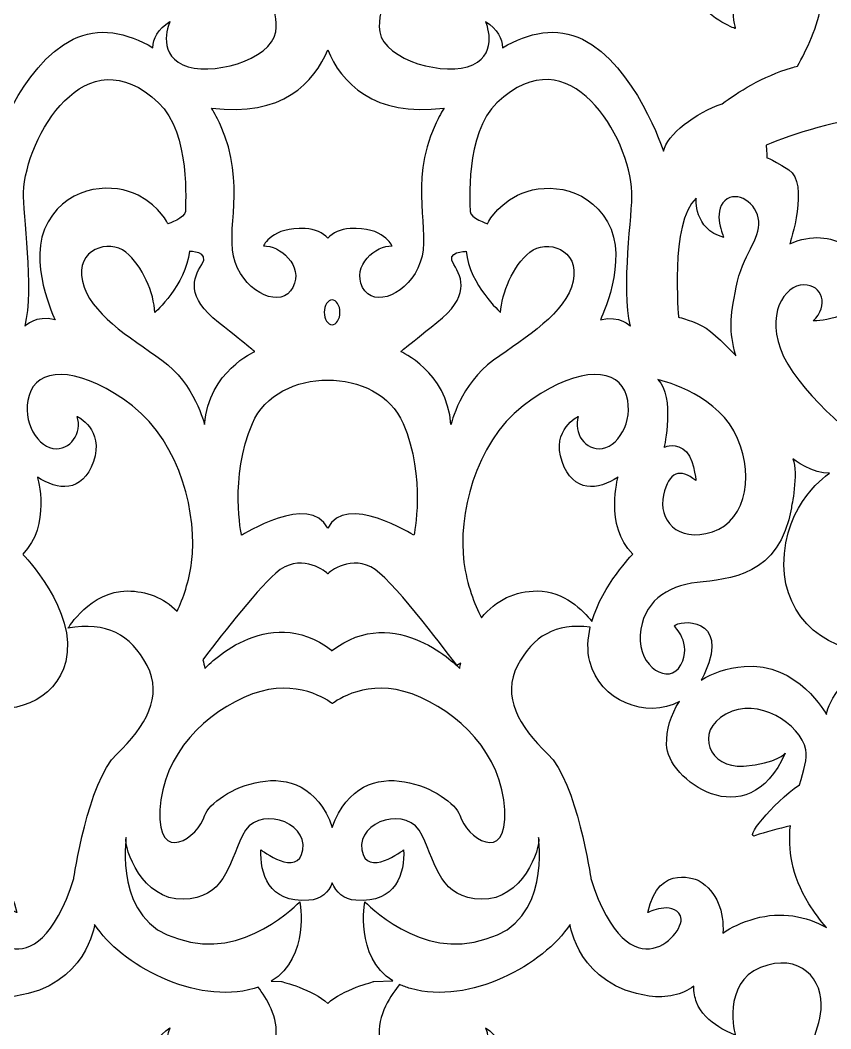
# Model space of a CAD drawing. Header units: centimetres. Extents: x 22.81 to 27, y 0.08 to 9.
# Drawn here: x 24.479 to 25.775, y 6.21 to 7.822 of the extents above; entities that cross this region are included whole.
import ezdxf

# ---------------------------------------------------------------- set-up
doc = ezdxf.new("R2010")
doc.units = ezdxf.units.CM
doc.header["$MEASUREMENT"] = 0
doc.layers.add('layer 1', color=7, linetype='Continuous')

msp = doc.modelspace()

# ---------------------------------------------------------------- linework, layer by layer
at = {"layer": 'layer 1', "color": 250}
for points, knots in [([(26.99976, 0.08294), (26.99976, 0.08294), (22.81369, 0.08294), (22.81369, 0.08294), (22.81369, 0.08294), (22.81369, 0.08294), (22.81369, 9.00077), (22.81369, 9.00077), (22.81369, 9.00077), (22.81369, 9.00077), (26.99976, 9.00077), (26.99976, 9.00077), (26.99976, 9.00077), (26.99976, 9.00077), (26.99976, 0.08294), (26.99976, 0.08294)], [0, 0, 0, 0, 0.2, 0.2, 0.2, 0.2, 0.4, 0.4, 0.4, 0.4, 0.6, 0.6, 0.6, 0.6, 1, 1, 1, 1]), ([(24.85478, 7.89064), (24.866, 7.8773), (24.89324, 7.8405), (24.8873, 7.80369), (24.8873, 7.80369), (24.87986, 7.75759), (24.78136, 7.73124), (24.7386, 7.751), (24.7386, 7.751), (24.69584, 7.77076), (24.71815, 7.82016), (24.71815, 7.82016), (24.71815, 7.82016), (24.69883, 7.80763), (24.69134, 7.79299), (24.69092, 7.7781), (24.69092, 7.7781), (24.64944, 7.80306), (24.60367, 7.81176), (24.56329, 7.79178), (24.56329, 7.79178), (24.47885, 7.75005), (24.4337, 7.61262), (24.4337, 7.61262), (24.4337, 7.61262), (24.42904, 7.63882), (24.38118, 7.67485), (24.34003, 7.68865), (24.34003, 7.68865), (24.31657, 7.7058), (24.27452, 7.73306), (24.22928, 7.74606), (24.22928, 7.74606), (24.226, 7.74699), (24.22272, 7.74789), (24.21937, 7.74874), (24.21937, 7.74874), (24.20602, 7.77365), (24.18547, 7.81292), (24.18188, 7.84936), (24.18188, 7.84936), (24.17711, 7.89749), (24.21587, 7.94171), (24.27853, 7.91669), (24.27853, 7.91669), (24.34119, 7.89169), (24.31912, 7.80886), (24.31912, 7.80886), (24.31912, 7.80886), (24.31912, 7.80886), (24.3685, 7.82644), (24.38096, 7.86144), (24.38096, 7.86144), (24.38535, 7.87374), (24.38716, 7.89049), (24.38342, 7.90823), (24.38342, 7.90823), (24.40372, 7.88599), (24.43367, 7.87242), (24.47151, 7.87791), (24.47151, 7.87791), (24.58489, 7.89438), (24.59773, 7.99246), (24.59773, 7.99246), (24.59773, 7.99246), (24.63947, 7.92846), (24.75824, 7.86308), (24.85292, 7.89008), (24.85292, 7.89008), (24.85355, 7.89026), (24.85416, 7.89045), (24.85478, 7.89064)], [0, 0, 0, 0, 0.0526316, 0.0526316, 0.0526316, 0.0526316, 0.1052632, 0.1052632, 0.1052632, 0.1052632, 0.1578947, 0.1578947, 0.1578947, 0.1578947, 0.2105263, 0.2105263, 0.2105263, 0.2105263, 0.2631579, 0.2631579, 0.2631579, 0.2631579, 0.3157895, 0.3157895, 0.3157895, 0.3157895, 0.3684211, 0.3684211, 0.3684211, 0.3684211, 0.4210526, 0.4210526, 0.4210526, 0.4210526, 0.4736842, 0.4736842, 0.4736842, 0.4736842, 0.5263158, 0.5263158, 0.5263158, 0.5263158, 0.5789474, 0.5789474, 0.5789474, 0.5789474, 0.6315789, 0.6315789, 0.6315789, 0.6315789, 0.6842105, 0.6842105, 0.6842105, 0.6842105, 0.7368421, 0.7368421, 0.7368421, 0.7368421, 0.7894737, 0.7894737, 0.7894737, 0.7894737, 0.8421053, 0.8421053, 0.8421053, 0.8421053, 0.8947368, 0.8947368, 0.8947368, 0.8947368, 1, 1, 1, 1]), ([(25.55553, 7.89367), (25.55491, 7.88148), (25.55674, 7.87031), (25.5599, 7.86144), (25.5599, 7.86144), (25.57237, 7.82644), (25.62174, 7.80886), (25.62174, 7.80886), (25.62174, 7.80886), (25.62174, 7.80886), (25.59968, 7.89169), (25.66234, 7.91669), (25.66234, 7.91669), (25.72498, 7.94171), (25.76375, 7.89749), (25.75898, 7.84936), (25.75898, 7.84936), (25.75538, 7.81292), (25.73486, 7.77365), (25.72149, 7.74874), (25.72149, 7.74874), (25.71815, 7.74789), (25.71485, 7.74699), (25.71159, 7.74606), (25.71159, 7.74606), (25.66633, 7.73306), (25.62431, 7.7058), (25.60084, 7.68865), (25.60084, 7.68865), (25.55968, 7.67485), (25.51184, 7.63882), (25.50717, 7.61262), (25.50717, 7.61262), (25.50717, 7.61262), (25.46201, 7.75005), (25.37757, 7.79178), (25.37757, 7.79178), (25.33719, 7.81176), (25.29143, 7.80306), (25.24993, 7.7781), (25.24993, 7.7781), (25.24951, 7.79299), (25.24203, 7.80763), (25.22271, 7.82016), (25.22271, 7.82016), (25.22271, 7.82016), (25.24502, 7.77076), (25.20227, 7.751), (25.20227, 7.751), (25.15952, 7.73124), (25.06098, 7.75759), (25.05355, 7.80369), (25.05355, 7.80369), (25.04685, 7.84529), (25.08251, 7.88687), (25.08954, 7.89461), (25.08954, 7.89461), (25.09362, 7.89291), (25.09796, 7.8914), (25.10257, 7.89008), (25.10257, 7.89008), (25.19726, 7.86308), (25.31602, 7.92846), (25.35775, 7.99246), (25.35775, 7.99246), (25.35775, 7.99246), (25.3706, 7.89438), (25.48398, 7.87791), (25.48398, 7.87791), (25.51259, 7.87376), (25.53669, 7.88051), (25.55553, 7.89367)], [0, 0, 0, 0, 0.0526316, 0.0526316, 0.0526316, 0.0526316, 0.1052632, 0.1052632, 0.1052632, 0.1052632, 0.1578947, 0.1578947, 0.1578947, 0.1578947, 0.2105263, 0.2105263, 0.2105263, 0.2105263, 0.2631579, 0.2631579, 0.2631579, 0.2631579, 0.3157895, 0.3157895, 0.3157895, 0.3157895, 0.3684211, 0.3684211, 0.3684211, 0.3684211, 0.4210526, 0.4210526, 0.4210526, 0.4210526, 0.4736842, 0.4736842, 0.4736842, 0.4736842, 0.5263158, 0.5263158, 0.5263158, 0.5263158, 0.5789474, 0.5789474, 0.5789474, 0.5789474, 0.6315789, 0.6315789, 0.6315789, 0.6315789, 0.6842105, 0.6842105, 0.6842105, 0.6842105, 0.7368421, 0.7368421, 0.7368421, 0.7368421, 0.7894737, 0.7894737, 0.7894737, 0.7894737, 0.8421053, 0.8421053, 0.8421053, 0.8421053, 0.8947368, 0.8947368, 0.8947368, 0.8947368, 1, 1, 1, 1]), ([(24.74281, 7.51651), (24.74282, 7.52673), (24.75155, 7.64091), (24.69994, 7.69027), (24.69994, 7.69027), (24.58393, 7.80118), (24.4877, 7.63546), (24.48413, 7.54685), (24.48413, 7.54685), (24.48287, 7.51555), (24.50179, 7.39259), (24.48665, 7.33334), (24.48665, 7.33334), (24.48665, 7.33334), (24.50305, 7.35123), (24.53461, 7.3434), (24.53461, 7.3434), (24.53461, 7.3434), (24.48792, 7.43841), (24.52326, 7.4999), (24.52326, 7.4999), (24.55858, 7.56138), (24.63051, 7.56138), (24.66711, 7.54238), (24.66711, 7.54238), (24.70371, 7.52338), (24.71507, 7.49655), (24.71507, 7.49655), (24.71507, 7.49655), (24.71507, 7.49655), (24.74278, 7.50627), (24.74281, 7.51651)], [0, 0, 0, 0, 0.1111111, 0.1111111, 0.1111111, 0.1111111, 0.2222222, 0.2222222, 0.2222222, 0.2222222, 0.3333333, 0.3333333, 0.3333333, 0.3333333, 0.4444444, 0.4444444, 0.4444444, 0.4444444, 0.5555556, 0.5555556, 0.5555556, 0.5555556, 0.6666667, 0.6666667, 0.6666667, 0.6666667, 0.7777778, 0.7777778, 0.7777778, 0.7777778, 1, 1, 1, 1]), ([(25.19806, 7.51651), (25.19804, 7.52673), (25.18931, 7.64091), (25.24093, 7.69027), (25.24093, 7.69027), (25.35693, 7.80118), (25.45316, 7.63546), (25.45674, 7.54685), (25.45674, 7.54685), (25.45797, 7.51555), (25.43906, 7.39259), (25.4542, 7.33334), (25.4542, 7.33334), (25.4542, 7.33334), (25.4378, 7.35123), (25.40624, 7.3434), (25.40624, 7.3434), (25.40624, 7.3434), (25.45295, 7.43841), (25.41761, 7.4999), (25.41761, 7.4999), (25.38227, 7.56138), (25.31035, 7.56138), (25.27376, 7.54238), (25.27376, 7.54238), (25.23714, 7.52338), (25.2258, 7.49655), (25.2258, 7.49655), (25.2258, 7.49655), (25.2258, 7.49655), (25.19808, 7.50627), (25.19806, 7.51651)], [0, 0, 0, 0, 0.1111111, 0.1111111, 0.1111111, 0.1111111, 0.2222222, 0.2222222, 0.2222222, 0.2222222, 0.3333333, 0.3333333, 0.3333333, 0.3333333, 0.4444444, 0.4444444, 0.4444444, 0.4444444, 0.5555556, 0.5555556, 0.5555556, 0.5555556, 0.6666667, 0.6666667, 0.6666667, 0.6666667, 0.7777778, 0.7777778, 0.7777778, 0.7777778, 1, 1, 1, 1]), ([(24.97043, 7.77478), (24.94949, 7.7232), (24.89694, 7.66645), (24.78459, 7.68179), (24.78459, 7.68179), (24.78991, 7.67283), (24.79471, 7.66367), (24.7989, 7.65437), (24.7989, 7.65437), (24.84211, 7.55871), (24.8048, 7.48565), (24.82247, 7.43521), (24.82247, 7.43521), (24.84016, 7.38477), (24.8971, 7.36042), (24.91475, 7.3952), (24.91475, 7.3952), (24.93243, 7.43), (24.89317, 7.46304), (24.86764, 7.4613), (24.86764, 7.4613), (24.86764, 7.4613), (24.88138, 7.49262), (24.93439, 7.48913), (24.93439, 7.48913), (24.9505, 7.48807), (24.96224, 7.48236), (24.97044, 7.47385), (24.97044, 7.47385), (24.97861, 7.48236), (24.99037, 7.48807), (25.00646, 7.48913), (25.00646, 7.48913), (25.05948, 7.49262), (25.07322, 7.4613), (25.07322, 7.4613), (25.07322, 7.4613), (25.04769, 7.46304), (25.00843, 7.43), (25.0261, 7.3952), (25.0261, 7.3952), (25.04376, 7.36042), (25.10073, 7.38477), (25.11838, 7.43521), (25.11838, 7.43521), (25.13607, 7.48565), (25.09874, 7.55871), (25.14194, 7.65437), (25.14194, 7.65437), (25.14614, 7.66367), (25.15095, 7.67283), (25.15628, 7.68179), (25.15628, 7.68179), (25.04392, 7.66645), (24.99136, 7.7232), (24.97043, 7.77478)], [0, 0, 0, 0, 0.0666667, 0.0666667, 0.0666667, 0.0666667, 0.1333333, 0.1333333, 0.1333333, 0.1333333, 0.2, 0.2, 0.2, 0.2, 0.2666667, 0.2666667, 0.2666667, 0.2666667, 0.3333333, 0.3333333, 0.3333333, 0.3333333, 0.4, 0.4, 0.4, 0.4, 0.4666667, 0.4666667, 0.4666667, 0.4666667, 0.5333333, 0.5333333, 0.5333333, 0.5333333, 0.6, 0.6, 0.6, 0.6, 0.6666667, 0.6666667, 0.6666667, 0.6666667, 0.7333333, 0.7333333, 0.7333333, 0.7333333, 0.8, 0.8, 0.8, 0.8, 0.8666667, 0.8666667, 0.8666667, 0.8666667, 1, 1, 1, 1]), ([(25.79653, 7.46207), (25.77496, 7.476), (25.74453, 7.48028), (25.70909, 7.46495), (25.70909, 7.46495), (25.70909, 7.46495), (25.74083, 7.5622), (25.70744, 7.58306), (25.70744, 7.58306), (25.67407, 7.60392), (25.6721, 7.6022), (25.6721, 7.6022), (25.6721, 7.6022), (25.6721, 7.6022), (25.67227, 7.61073), (25.67131, 7.62262), (25.67131, 7.62262), (25.71167, 7.6388), (25.78856, 7.66577), (25.85747, 7.66795), (25.85747, 7.66795), (25.95644, 7.67107), (26.09545, 7.62202), (26.06718, 7.51975), (26.06718, 7.51975), (26.03891, 7.41746), (25.90695, 7.42061), (25.87751, 7.44774), (25.87751, 7.44774), (25.84806, 7.47487), (25.86799, 7.53904), (25.86799, 7.53904), (25.86799, 7.53904), (25.86799, 7.53904), (25.80461, 7.51883), (25.79653, 7.46207)], [0, 0, 0, 0, 0.1, 0.1, 0.1, 0.1, 0.2, 0.2, 0.2, 0.2, 0.3, 0.3, 0.3, 0.3, 0.4, 0.4, 0.4, 0.4, 0.5, 0.5, 0.5, 0.5, 0.6, 0.6, 0.6, 0.6, 0.7, 0.7, 0.7, 0.7, 0.8, 0.8, 0.8, 0.8, 1, 1, 1, 1]), ([(25.53137, 7.34744), (25.53137, 7.34744), (25.51667, 7.49863), (25.55934, 7.53774), (25.55934, 7.53774), (25.55934, 7.53774), (25.55534, 7.48796), (25.60334, 7.4751), (25.60334, 7.4751), (25.60334, 7.4751), (25.58522, 7.51604), (25.60515, 7.5337), (25.60515, 7.5337), (25.62507, 7.55134), (25.65678, 7.52969), (25.6595, 7.5008), (25.6595, 7.5008), (25.66223, 7.47192), (25.63324, 7.44703), (25.62328, 7.39567), (25.62328, 7.39567), (25.61329, 7.34431), (25.61177, 7.32775), (25.62278, 7.28576), (25.62278, 7.28576), (25.62278, 7.28576), (25.59303, 7.31798), (25.57539, 7.3297), (25.57539, 7.3297), (25.55776, 7.34142), (25.53137, 7.34744), (25.53137, 7.34744)], [0, 0, 0, 0, 0.1111111, 0.1111111, 0.1111111, 0.1111111, 0.2222222, 0.2222222, 0.2222222, 0.2222222, 0.3333333, 0.3333333, 0.3333333, 0.3333333, 0.4444444, 0.4444444, 0.4444444, 0.4444444, 0.5555556, 0.5555556, 0.5555556, 0.5555556, 0.6666667, 0.6666667, 0.6666667, 0.6666667, 0.7777778, 0.7777778, 0.7777778, 0.7777778, 1, 1, 1, 1]), ([(24.85382, 7.29252), (24.85382, 7.29252), (24.77999, 7.26125), (24.77358, 7.17595), (24.77358, 7.17595), (24.77358, 7.17595), (24.75774, 7.24109), (24.70544, 7.27867), (24.70544, 7.27867), (24.65313, 7.31624), (24.5895, 7.35381), (24.5782, 7.40515), (24.5782, 7.40515), (24.56689, 7.4565), (24.62062, 7.47279), (24.64748, 7.45148), (24.64748, 7.45148), (24.67434, 7.43021), (24.69272, 7.38512), (24.69414, 7.35507), (24.69414, 7.35507), (24.69414, 7.35507), (24.74362, 7.39889), (24.74928, 7.45275), (24.74928, 7.45275), (24.74928, 7.45275), (24.78321, 7.45275), (24.76906, 7.43146), (24.76906, 7.43146), (24.75493, 7.41016), (24.74362, 7.38011), (24.79592, 7.33878), (24.79592, 7.33878), (24.84823, 7.29745), (24.85382, 7.29252), (24.85382, 7.29252)], [0, 0, 0, 0, 0.1, 0.1, 0.1, 0.1, 0.2, 0.2, 0.2, 0.2, 0.3, 0.3, 0.3, 0.3, 0.4, 0.4, 0.4, 0.4, 0.5, 0.5, 0.5, 0.5, 0.6, 0.6, 0.6, 0.6, 0.7, 0.7, 0.7, 0.7, 0.8, 0.8, 0.8, 0.8, 1, 1, 1, 1]), ([(25.08704, 7.29252), (25.08704, 7.29252), (25.16086, 7.26125), (25.16728, 7.17595), (25.16728, 7.17595), (25.16728, 7.17595), (25.1831, 7.24109), (25.23541, 7.27867), (25.23541, 7.27867), (25.28773, 7.31624), (25.35134, 7.35381), (25.36265, 7.40515), (25.36265, 7.40515), (25.37396, 7.4565), (25.32024, 7.47279), (25.29339, 7.45148), (25.29339, 7.45148), (25.26652, 7.43021), (25.24815, 7.38512), (25.24673, 7.35507), (25.24673, 7.35507), (25.24673, 7.35507), (25.19724, 7.39889), (25.19158, 7.45275), (25.19158, 7.45275), (25.19158, 7.45275), (25.15765, 7.45275), (25.1718, 7.43146), (25.1718, 7.43146), (25.18593, 7.41016), (25.19724, 7.38011), (25.14492, 7.33878), (25.14492, 7.33878), (25.09263, 7.29745), (25.08704, 7.29252), (25.08704, 7.29252)], [0, 0, 0, 0, 0.1, 0.1, 0.1, 0.1, 0.2, 0.2, 0.2, 0.2, 0.3, 0.3, 0.3, 0.3, 0.4, 0.4, 0.4, 0.4, 0.5, 0.5, 0.5, 0.5, 0.6, 0.6, 0.6, 0.6, 0.7, 0.7, 0.7, 0.7, 0.8, 0.8, 0.8, 0.8, 1, 1, 1, 1]), ([(26.16745, 7.29511), (26.15479, 7.2933), (26.14118, 7.29031), (26.12659, 7.28599), (26.12659, 7.28599), (26.01103, 7.25188), (26.00985, 7.17025), (26.00985, 7.11055), (26.00985, 7.11055), (26.00985, 7.11055), (25.93603, 7.18306), (25.83491, 7.13899), (25.83491, 7.13899), (25.83491, 7.13899), (25.73022, 7.21856), (25.69913, 7.28494), (25.69913, 7.28494), (25.66802, 7.3513), (25.70115, 7.3993), (25.73116, 7.3993), (25.73116, 7.3993), (25.76115, 7.3993), (25.77262, 7.36568), (25.74616, 7.34148), (25.74616, 7.34148), (25.74616, 7.34148), (25.81342, 7.34216), (25.8279, 7.38336), (25.8279, 7.38336), (25.86734, 7.34575), (25.93438, 7.32439), (25.97846, 7.33926), (25.97846, 7.33926), (26.04289, 7.36102), (26.08891, 7.45206), (26.08891, 7.45206), (26.08891, 7.45206), (26.07946, 7.3735), (26.1192, 7.31352), (26.16745, 7.29511)], [0, 0, 0, 0, 0.0909091, 0.0909091, 0.0909091, 0.0909091, 0.1818182, 0.1818182, 0.1818182, 0.1818182, 0.2727273, 0.2727273, 0.2727273, 0.2727273, 0.3636364, 0.3636364, 0.3636364, 0.3636364, 0.4545455, 0.4545455, 0.4545455, 0.4545455, 0.5454545, 0.5454545, 0.5454545, 0.5454545, 0.6363636, 0.6363636, 0.6363636, 0.6363636, 0.7272727, 0.7272727, 0.7272727, 0.7272727, 0.8181818, 0.8181818, 0.8181818, 0.8181818, 1, 1, 1, 1]), ([(24.97734, 7.33554), (24.97039, 7.33554), (24.96472, 7.3444), (24.96472, 7.35527), (24.96472, 7.35527), (24.96472, 7.36613), (24.97039, 7.37498), (24.97734, 7.37498), (24.97734, 7.37498), (24.98429, 7.37498), (24.98995, 7.36613), (24.98995, 7.35527), (24.98995, 7.35527), (24.98995, 7.3444), (24.98429, 7.33554), (24.97734, 7.33554)], [0, 0, 0, 0, 0.2, 0.2, 0.2, 0.2, 0.4, 0.4, 0.4, 0.4, 0.6, 0.6, 0.6, 0.6, 1, 1, 1, 1]), ([(24.84996, 7.17778), (24.81266, 7.0908), (24.83269, 6.99897), (24.83269, 6.99897), (24.83269, 6.99897), (24.83269, 6.99897), (24.94228, 7.06773), (24.97044, 7.01014), (24.97044, 7.01014), (24.99859, 7.06773), (25.10818, 6.99897), (25.10818, 6.99897), (25.10818, 6.99897), (25.10818, 6.99897), (25.1282, 7.0908), (25.0909, 7.17778), (25.0909, 7.17778), (25.05118, 7.27039), (24.88953, 7.27002), (24.84996, 7.17778)], [0, 0, 0, 0, 0.1666667, 0.1666667, 0.1666667, 0.1666667, 0.3333333, 0.3333333, 0.3333333, 0.3333333, 0.5, 0.5, 0.5, 0.5, 0.6666667, 0.6666667, 0.6666667, 0.6666667, 1, 1, 1, 1]), ([(24.35535, 6.34982), (24.34017, 6.36466), (24.31824, 6.37768), (24.28742, 6.38639), (24.28742, 6.38639), (24.24556, 6.39822), (24.20563, 6.39043), (24.17323, 6.37218), (24.17323, 6.37218), (24.18309, 6.38342), (24.19249, 6.39605), (24.20129, 6.41016), (24.20129, 6.41016), (24.22976, 6.45581), (24.23466, 6.49779), (24.23095, 6.53438), (24.23095, 6.53438), (24.24817, 6.53045), (24.27308, 6.52435), (24.28651, 6.51907), (24.28651, 6.51907), (24.30668, 6.51111), (24.26077, 6.56995), (24.21631, 6.60035), (24.21631, 6.60035), (24.20938, 6.62345), (24.20337, 6.64232), (24.20614, 6.65603), (24.20614, 6.65603), (24.21468, 6.69809), (24.28285, 6.74122), (24.33399, 6.71318), (24.33399, 6.71318), (24.38511, 6.68514), (24.36077, 6.62583), (24.30598, 6.63015), (24.30598, 6.63015), (24.2512, 6.63447), (24.23904, 6.65064), (24.23904, 6.65064), (24.23904, 6.65064), (24.29989, 6.51368), (24.42894, 6.60965), (24.42894, 6.66466), (24.42894, 6.66466), (24.42894, 6.68774), (24.42236, 6.71218), (24.40831, 6.73323), (24.40831, 6.73323), (24.46114, 6.70453), (24.53639, 6.73509), (24.55155, 6.797), (24.55155, 6.797), (24.57149, 6.87854), (24.48278, 6.9687), (24.48278, 6.9687), (24.48278, 6.9687), (24.52873, 7.01463), (24.50634, 7.09187), (24.50634, 7.09187), (24.50634, 7.09187), (24.53815, 7.07099), (24.5782, 7.06577), (24.59587, 7.1169), (24.59587, 7.1169), (24.61355, 7.16805), (24.56996, 7.18892), (24.56996, 7.18892), (24.56996, 7.18892), (24.5782, 7.16282), (24.55936, 7.1336), (24.53109, 7.13777), (24.53109, 7.13777), (24.5028, 7.14194), (24.47807, 7.18996), (24.49574, 7.22963), (24.49574, 7.22963), (24.51341, 7.26926), (24.58057, 7.26614), (24.65833, 7.20562), (24.65833, 7.20562), (24.73608, 7.14509), (24.76234, 7.02951), (24.75271, 6.9556), (24.75271, 6.9556), (24.74877, 6.92525), (24.73942, 6.89851), (24.72975, 6.87751), (24.72975, 6.87751), (24.7079, 6.89937), (24.68044, 6.90993), (24.64998, 6.90993), (24.64998, 6.90993), (24.59108, 6.90993), (24.55515, 6.85028), (24.55515, 6.85028), (24.55515, 6.85028), (24.61649, 6.86182), (24.65552, 6.84039), (24.68155, 6.79101), (24.68155, 6.79101), (24.70757, 6.74162), (24.67969, 6.69385), (24.63322, 6.64939), (24.63322, 6.64939), (24.58675, 6.60493), (24.56445, 6.45016), (24.56445, 6.45016), (24.56445, 6.45016), (24.50311, 6.2575), (24.40831, 6.36619), (24.42132, 6.39088), (24.42132, 6.39088), (24.43434, 6.41557), (24.47335, 6.39582), (24.47335, 6.39582), (24.47335, 6.39582), (24.45664, 6.47814), (24.39157, 6.44687), (24.39157, 6.44687), (24.39157, 6.44687), (24.35894, 6.42712), (24.34815, 6.38744), (24.35535, 6.34982)], [0, 0, 0, 0, 0.03125, 0.03125, 0.03125, 0.03125, 0.0625, 0.0625, 0.0625, 0.0625, 0.09375, 0.09375, 0.09375, 0.09375, 0.125, 0.125, 0.125, 0.125, 0.15625, 0.15625, 0.15625, 0.15625, 0.1875, 0.1875, 0.1875, 0.1875, 0.21875, 0.21875, 0.21875, 0.21875, 0.25, 0.25, 0.25, 0.25, 0.28125, 0.28125, 0.28125, 0.28125, 0.3125, 0.3125, 0.3125, 0.3125, 0.34375, 0.34375, 0.34375, 0.34375, 0.375, 0.375, 0.375, 0.375, 0.40625, 0.40625, 0.40625, 0.40625, 0.4375, 0.4375, 0.4375, 0.4375, 0.46875, 0.46875, 0.46875, 0.46875, 0.5, 0.5, 0.5, 0.5, 0.53125, 0.53125, 0.53125, 0.53125, 0.5625, 0.5625, 0.5625, 0.5625, 0.59375, 0.59375, 0.59375, 0.59375, 0.625, 0.625, 0.625, 0.625, 0.65625, 0.65625, 0.65625, 0.65625, 0.6875, 0.6875, 0.6875, 0.6875, 0.71875, 0.71875, 0.71875, 0.71875, 0.75, 0.75, 0.75, 0.75, 0.78125, 0.78125, 0.78125, 0.78125, 0.8125, 0.8125, 0.8125, 0.8125, 0.84375, 0.84375, 0.84375, 0.84375, 0.875, 0.875, 0.875, 0.875, 0.90625, 0.90625, 0.90625, 0.90625, 0.9375, 0.9375, 0.9375, 0.9375, 1, 1, 1, 1]), ([(25.39252, 6.86125), (25.37894, 6.87846), (25.3483, 6.90993), (25.30552, 6.90993), (25.30552, 6.90993), (25.27045, 6.90993), (25.23939, 6.89593), (25.21628, 6.86686), (25.21628, 6.86686), (25.20495, 6.8891), (25.1928, 6.91986), (25.18815, 6.9556), (25.18815, 6.9556), (25.17851, 7.02951), (25.20478, 7.14509), (25.28255, 7.20562), (25.28255, 7.20562), (25.3603, 7.26614), (25.42746, 7.26926), (25.44514, 7.22963), (25.44514, 7.22963), (25.4628, 7.18996), (25.43806, 7.14194), (25.40978, 7.13777), (25.40978, 7.13777), (25.3815, 7.1336), (25.36265, 7.16282), (25.3709, 7.18892), (25.3709, 7.18892), (25.3709, 7.18892), (25.32731, 7.16805), (25.345, 7.1169), (25.345, 7.1169), (25.36265, 7.06577), (25.40271, 7.07099), (25.43451, 7.09187), (25.43451, 7.09187), (25.43451, 7.09187), (25.41214, 7.01463), (25.45809, 6.9687), (25.45809, 6.9687), (25.45809, 6.9687), (25.40985, 6.91967), (25.39252, 6.86125)], [0, 0, 0, 0, 0.0833333, 0.0833333, 0.0833333, 0.0833333, 0.1666667, 0.1666667, 0.1666667, 0.1666667, 0.25, 0.25, 0.25, 0.25, 0.3333333, 0.3333333, 0.3333333, 0.3333333, 0.4166667, 0.4166667, 0.4166667, 0.4166667, 0.5, 0.5, 0.5, 0.5, 0.5833333, 0.5833333, 0.5833333, 0.5833333, 0.6666667, 0.6666667, 0.6666667, 0.6666667, 0.75, 0.75, 0.75, 0.75, 0.8333333, 0.8333333, 0.8333333, 0.8333333, 1, 1, 1, 1]), ([(25.50816, 7.13931), (25.50816, 7.13931), (25.52579, 7.22036), (25.49823, 7.2477), (25.49823, 7.2477), (25.49823, 7.2477), (25.58531, 7.22816), (25.61948, 7.16567), (25.61948, 7.16567), (25.65367, 7.10318), (25.64263, 7.02312), (25.58531, 7.00455), (25.58531, 7.00455), (25.528, 6.98602), (25.49823, 7.02507), (25.50705, 7.06315), (25.50705, 7.06315), (25.51588, 7.10124), (25.53352, 7.1061), (25.55888, 7.08658), (25.55888, 7.08658), (25.55888, 7.08658), (25.55555, 7.12758), (25.53793, 7.13736), (25.53793, 7.13736), (25.52029, 7.14711), (25.50816, 7.13931), (25.50816, 7.13931)], [0, 0, 0, 0, 0.125, 0.125, 0.125, 0.125, 0.25, 0.25, 0.25, 0.25, 0.375, 0.375, 0.375, 0.375, 0.5, 0.5, 0.5, 0.5, 0.625, 0.625, 0.625, 0.625, 0.75, 0.75, 0.75, 0.75, 1, 1, 1, 1]), ([(25.56729, 6.76735), (25.56952, 6.7711), (25.57157, 6.7751), (25.57341, 6.77934), (25.57341, 6.77934), (25.61331, 6.87039), (25.532, 6.86359), (25.52433, 6.85409), (25.52433, 6.85409), (25.52433, 6.85409), (25.55358, 6.82558), (25.535, 6.79184), (25.535, 6.79184), (25.51641, 6.75808), (25.46622, 6.78772), (25.46994, 6.83958), (25.46994, 6.83958), (25.47365, 6.89145), (25.51084, 6.9178), (25.56102, 6.92356), (25.56102, 6.92356), (25.61121, 6.92932), (25.69309, 6.93291), (25.71149, 7.04299), (25.71149, 7.04299), (25.71149, 7.04299), (25.72316, 7.09707), (25.71375, 7.12107), (25.71375, 7.12107), (25.71375, 7.12107), (25.74672, 7.09603), (25.77265, 7.09812), (25.77265, 7.09812), (25.77265, 7.09812), (25.69959, 7.05255), (25.69959, 6.95165), (25.69959, 6.95165), (25.69959, 6.86901), (25.76997, 6.80192), (25.86441, 6.81564), (25.86441, 6.81564), (25.77487, 6.76729), (25.76751, 6.71249), (25.76751, 6.71249), (25.76751, 6.71249), (25.76751, 6.71249), (25.72257, 6.79636), (25.63592, 6.78924), (25.63592, 6.78924), (25.60809, 6.78698), (25.58535, 6.77898), (25.56729, 6.76735)], [0, 0, 0, 0, 0.0714286, 0.0714286, 0.0714286, 0.0714286, 0.1428571, 0.1428571, 0.1428571, 0.1428571, 0.2142857, 0.2142857, 0.2142857, 0.2142857, 0.2857143, 0.2857143, 0.2857143, 0.2857143, 0.3571429, 0.3571429, 0.3571429, 0.3571429, 0.4285714, 0.4285714, 0.4285714, 0.4285714, 0.5, 0.5, 0.5, 0.5, 0.5714286, 0.5714286, 0.5714286, 0.5714286, 0.6428571, 0.6428571, 0.6428571, 0.6428571, 0.7142857, 0.7142857, 0.7142857, 0.7142857, 0.7857143, 0.7857143, 0.7857143, 0.7857143, 0.8571429, 0.8571429, 0.8571429, 0.8571429, 1, 1, 1, 1]), ([(25.18321, 6.79452), (25.18253, 6.7918), (25.18192, 6.78904), (25.18134, 6.78622), (25.18134, 6.78622), (25.18134, 6.78622), (25.07979, 6.89347), (24.97663, 6.81449), (24.97663, 6.81449), (24.97663, 6.81449), (24.97662, 6.81511), (24.97662, 6.81511), (24.97662, 6.81511), (24.87335, 6.89454), (24.77416, 6.78622), (24.77416, 6.78622), (24.77416, 6.78622), (24.77317, 6.79096), (24.77209, 6.79553), (24.77091, 6.79998), (24.77091, 6.79998), (24.79153, 6.82744), (24.85313, 6.90806), (24.88752, 6.93853), (24.88752, 6.93853), (24.92525, 6.97195), (24.96299, 6.94377), (24.96986, 6.93807), (24.96986, 6.93807), (24.96986, 6.93807), (24.96989, 6.93711), (24.96989, 6.93711), (24.96989, 6.93711), (24.96989, 6.93711), (24.97008, 6.93729), (24.97044, 6.93759), (24.97044, 6.93759), (24.97079, 6.93729), (24.97098, 6.93711), (24.97098, 6.93711), (24.97098, 6.93711), (24.97098, 6.93711), (24.97099, 6.93807), (24.97099, 6.93807), (24.97099, 6.93807), (24.97787, 6.94377), (25.0156, 6.97196), (25.05335, 6.93853), (25.05335, 6.93853), (25.09506, 6.90156), (25.17691, 6.79068), (25.17691, 6.79068), (25.17691, 6.79068), (25.17691, 6.79068), (25.18321, 6.79452), (25.18321, 6.79452)], [0, 0, 0, 0, 0.0666667, 0.0666667, 0.0666667, 0.0666667, 0.1333333, 0.1333333, 0.1333333, 0.1333333, 0.2, 0.2, 0.2, 0.2, 0.2666667, 0.2666667, 0.2666667, 0.2666667, 0.3333333, 0.3333333, 0.3333333, 0.3333333, 0.4, 0.4, 0.4, 0.4, 0.4666667, 0.4666667, 0.4666667, 0.4666667, 0.5333333, 0.5333333, 0.5333333, 0.5333333, 0.6, 0.6, 0.6, 0.6, 0.6666667, 0.6666667, 0.6666667, 0.6666667, 0.7333333, 0.7333333, 0.7333333, 0.7333333, 0.8, 0.8, 0.8, 0.8, 0.8666667, 0.8666667, 0.8666667, 0.8666667, 1, 1, 1, 1]), ([(25.76763, 6.37218), (25.73522, 6.39043), (25.69529, 6.39822), (25.65344, 6.38639), (25.65344, 6.38639), (25.63234, 6.38043), (25.61541, 6.37244), (25.60195, 6.36323), (25.60195, 6.36323), (25.60449, 6.39655), (25.59269, 6.42946), (25.56391, 6.44687), (25.56391, 6.44687), (25.56391, 6.44687), (25.49887, 6.47814), (25.48213, 6.39582), (25.48213, 6.39582), (25.48213, 6.39582), (25.52116, 6.41557), (25.53417, 6.39088), (25.53417, 6.39088), (25.54719, 6.36619), (25.45239, 6.2575), (25.39105, 6.45016), (25.39105, 6.45016), (25.39105, 6.45016), (25.36874, 6.60493), (25.32228, 6.64939), (25.32228, 6.64939), (25.27579, 6.69385), (25.24792, 6.74162), (25.27394, 6.79101), (25.27394, 6.79101), (25.29847, 6.83759), (25.33458, 6.85926), (25.39004, 6.85193), (25.39004, 6.85193), (25.38583, 6.83392), (25.38486, 6.81524), (25.38933, 6.797), (25.38933, 6.797), (25.40446, 6.73509), (25.47973, 6.70453), (25.53254, 6.73323), (25.53254, 6.73323), (25.51851, 6.71218), (25.51193, 6.68774), (25.51193, 6.66466), (25.51193, 6.66466), (25.51193, 6.60965), (25.64097, 6.51368), (25.70184, 6.65064), (25.70184, 6.65064), (25.70184, 6.65064), (25.68966, 6.63447), (25.63489, 6.63015), (25.63489, 6.63015), (25.58009, 6.62583), (25.55574, 6.68514), (25.60688, 6.71318), (25.60688, 6.71318), (25.65802, 6.74122), (25.72619, 6.69809), (25.73471, 6.65603), (25.73471, 6.65603), (25.73748, 6.64232), (25.73148, 6.62345), (25.72455, 6.60035), (25.72455, 6.60035), (25.6801, 6.56995), (25.63418, 6.51111), (25.65435, 6.51907), (25.65435, 6.51907), (25.66778, 6.52435), (25.69269, 6.53045), (25.70991, 6.53438), (25.70991, 6.53438), (25.70622, 6.49779), (25.71111, 6.45581), (25.73957, 6.41016), (25.73957, 6.41016), (25.74837, 6.39605), (25.75777, 6.38342), (25.76763, 6.37218)], [0, 0, 0, 0, 0.0454545, 0.0454545, 0.0454545, 0.0454545, 0.0909091, 0.0909091, 0.0909091, 0.0909091, 0.1363636, 0.1363636, 0.1363636, 0.1363636, 0.1818182, 0.1818182, 0.1818182, 0.1818182, 0.2272727, 0.2272727, 0.2272727, 0.2272727, 0.2727273, 0.2727273, 0.2727273, 0.2727273, 0.3181818, 0.3181818, 0.3181818, 0.3181818, 0.3636364, 0.3636364, 0.3636364, 0.3636364, 0.4090909, 0.4090909, 0.4090909, 0.4090909, 0.4545455, 0.4545455, 0.4545455, 0.4545455, 0.5, 0.5, 0.5, 0.5, 0.5454545, 0.5454545, 0.5454545, 0.5454545, 0.5909091, 0.5909091, 0.5909091, 0.5909091, 0.6363636, 0.6363636, 0.6363636, 0.6363636, 0.6818182, 0.6818182, 0.6818182, 0.6818182, 0.7272727, 0.7272727, 0.7272727, 0.7272727, 0.7727273, 0.7727273, 0.7727273, 0.7727273, 0.8181818, 0.8181818, 0.8181818, 0.8181818, 0.8636364, 0.8636364, 0.8636364, 0.8636364, 0.9090909, 0.9090909, 0.9090909, 0.9090909, 1, 1, 1, 1]), ([(24.9775, 6.73001), (24.9775, 6.73001), (24.97798, 6.73001), (24.97798, 6.73001), (24.97798, 6.73001), (24.98328, 6.73408), (25.03451, 6.77148), (25.10524, 6.74529), (25.10524, 6.74529), (25.17997, 6.71761), (25.24927, 6.649), (25.25334, 6.55993), (25.25334, 6.55993), (25.25742, 6.47085), (25.19219, 6.51539), (25.18134, 6.55151), (25.18134, 6.55151), (25.17057, 6.58719), (25.0244, 6.66521), (24.97774, 6.53209), (24.97774, 6.53209), (24.93109, 6.66521), (24.7849, 6.58719), (24.77416, 6.55151), (24.77416, 6.55151), (24.76329, 6.51539), (24.69808, 6.47085), (24.70215, 6.55993), (24.70215, 6.55993), (24.70623, 6.649), (24.77553, 6.71761), (24.85025, 6.74529), (24.85025, 6.74529), (24.92092, 6.77147), (24.97212, 6.73418), (24.9775, 6.73001)], [0, 0, 0, 0, 0.1, 0.1, 0.1, 0.1, 0.2, 0.2, 0.2, 0.2, 0.3, 0.3, 0.3, 0.3, 0.4, 0.4, 0.4, 0.4, 0.5, 0.5, 0.5, 0.5, 0.6, 0.6, 0.6, 0.6, 0.7, 0.7, 0.7, 0.7, 0.8, 0.8, 0.8, 0.8, 1, 1, 1, 1]), ([(25.07463, 6.28679), (25.07463, 6.28679), (25.04427, 6.28571), (25.04427, 6.28571), (25.04427, 6.28571), (25.04427, 6.28571), (24.99355, 6.27303), (24.97044, 6.25057), (24.97044, 6.25057), (24.9473, 6.27303), (24.8966, 6.28571), (24.8966, 6.28571), (24.8966, 6.28571), (24.8966, 6.28571), (24.88008, 6.28629), (24.88008, 6.28629), (24.88008, 6.28629), (24.94306, 6.32477), (24.92571, 6.41319), (24.92571, 6.41319), (24.92571, 6.41319), (24.92571, 6.41319), (24.83589, 6.31765), (24.73181, 6.35387), (24.73181, 6.35387), (24.62771, 6.38112), (24.64807, 6.51533), (24.64808, 6.51601), (24.64808, 6.51601), (24.64438, 6.49792), (24.67412, 6.41557), (24.73918, 6.41722), (24.73918, 6.41722), (24.80424, 6.41886), (24.81168, 6.46992), (24.83399, 6.5193), (24.83399, 6.5193), (24.85629, 6.56872), (24.93807, 6.54238), (24.93064, 6.49626), (24.93064, 6.49626), (24.9232, 6.45016), (24.86372, 6.49626), (24.86372, 6.49626), (24.86372, 6.49626), (24.86185, 6.46003), (24.87487, 6.41063), (24.93993, 6.41557), (24.93993, 6.41557), (24.9601, 6.41711), (24.97156, 6.42844), (24.97774, 6.44334), (24.97774, 6.44334), (24.98396, 6.42844), (24.99539, 6.41711), (25.01556, 6.41557), (25.01556, 6.41557), (25.08061, 6.41063), (25.09364, 6.46003), (25.09177, 6.49626), (25.09177, 6.49626), (25.09177, 6.49626), (25.03228, 6.45016), (25.02485, 6.49626), (25.02485, 6.49626), (25.01741, 6.54238), (25.0992, 6.56872), (25.12152, 6.5193), (25.12152, 6.5193), (25.14382, 6.46992), (25.15125, 6.41886), (25.21632, 6.41722), (25.21632, 6.41722), (25.28138, 6.41557), (25.31113, 6.49792), (25.3074, 6.51601), (25.3074, 6.51601), (25.30743, 6.51533), (25.32778, 6.38112), (25.2237, 6.35387), (25.2237, 6.35387), (25.11959, 6.31765), (25.02981, 6.41319), (25.02981, 6.41319), (25.02981, 6.41319), (25.02981, 6.41319), (25.01259, 6.32552), (25.07463, 6.28679)], [0, 0, 0, 0, 0.0434783, 0.0434783, 0.0434783, 0.0434783, 0.0869565, 0.0869565, 0.0869565, 0.0869565, 0.1304348, 0.1304348, 0.1304348, 0.1304348, 0.173913, 0.173913, 0.173913, 0.173913, 0.2173913, 0.2173913, 0.2173913, 0.2173913, 0.2608696, 0.2608696, 0.2608696, 0.2608696, 0.3043478, 0.3043478, 0.3043478, 0.3043478, 0.3478261, 0.3478261, 0.3478261, 0.3478261, 0.3913043, 0.3913043, 0.3913043, 0.3913043, 0.4347826, 0.4347826, 0.4347826, 0.4347826, 0.4782609, 0.4782609, 0.4782609, 0.4782609, 0.5217391, 0.5217391, 0.5217391, 0.5217391, 0.5652174, 0.5652174, 0.5652174, 0.5652174, 0.6086957, 0.6086957, 0.6086957, 0.6086957, 0.6521739, 0.6521739, 0.6521739, 0.6521739, 0.6956522, 0.6956522, 0.6956522, 0.6956522, 0.7391304, 0.7391304, 0.7391304, 0.7391304, 0.7826087, 0.7826087, 0.7826087, 0.7826087, 0.826087, 0.826087, 0.826087, 0.826087, 0.8695652, 0.8695652, 0.8695652, 0.8695652, 0.9130435, 0.9130435, 0.9130435, 0.9130435, 1, 1, 1, 1]), ([(24.85921, 6.27659), (24.87183, 6.26028), (24.89255, 6.22772), (24.8873, 6.19515), (24.8873, 6.19515), (24.87986, 6.14905), (24.78136, 6.1227), (24.7386, 6.14246), (24.7386, 6.14246), (24.69584, 6.16222), (24.71815, 6.21162), (24.71815, 6.21162), (24.71815, 6.21162), (24.69883, 6.19908), (24.69134, 6.18445), (24.69092, 6.16956), (24.69092, 6.16956), (24.64944, 6.19452), (24.60367, 6.20322), (24.56329, 6.18324), (24.56329, 6.18324), (24.47885, 6.1415), (24.4337, 6.00408), (24.4337, 6.00408), (24.4337, 6.00408), (24.42904, 6.03028), (24.38118, 6.0663), (24.34003, 6.08011), (24.34003, 6.08011), (24.31657, 6.09726), (24.27452, 6.12452), (24.22928, 6.13752), (24.22928, 6.13752), (24.226, 6.13845), (24.22272, 6.13935), (24.21937, 6.1402), (24.21937, 6.1402), (24.20602, 6.16511), (24.18547, 6.20438), (24.18188, 6.24082), (24.18188, 6.24082), (24.17711, 6.28894), (24.21587, 6.33317), (24.27853, 6.30815), (24.27853, 6.30815), (24.34119, 6.28315), (24.31912, 6.20031), (24.31912, 6.20031), (24.31912, 6.20031), (24.31912, 6.20031), (24.3685, 6.2179), (24.38096, 6.2529), (24.38096, 6.2529), (24.38464, 6.26323), (24.38652, 6.27669), (24.38481, 6.29125), (24.38481, 6.29125), (24.40507, 6.2699), (24.43453, 6.25706), (24.47151, 6.26243), (24.47151, 6.26243), (24.58489, 6.2789), (24.59773, 6.37698), (24.59773, 6.37698), (24.59773, 6.37698), (24.63947, 6.31298), (24.75824, 6.2476), (24.85292, 6.2746), (24.85292, 6.2746), (24.85509, 6.27522), (24.85717, 6.27589), (24.85921, 6.27659)], [0, 0, 0, 0, 0.0526316, 0.0526316, 0.0526316, 0.0526316, 0.1052632, 0.1052632, 0.1052632, 0.1052632, 0.1578947, 0.1578947, 0.1578947, 0.1578947, 0.2105263, 0.2105263, 0.2105263, 0.2105263, 0.2631579, 0.2631579, 0.2631579, 0.2631579, 0.3157895, 0.3157895, 0.3157895, 0.3157895, 0.3684211, 0.3684211, 0.3684211, 0.3684211, 0.4210526, 0.4210526, 0.4210526, 0.4210526, 0.4736842, 0.4736842, 0.4736842, 0.4736842, 0.5263158, 0.5263158, 0.5263158, 0.5263158, 0.5789474, 0.5789474, 0.5789474, 0.5789474, 0.6315789, 0.6315789, 0.6315789, 0.6315789, 0.6842105, 0.6842105, 0.6842105, 0.6842105, 0.7368421, 0.7368421, 0.7368421, 0.7368421, 0.7894737, 0.7894737, 0.7894737, 0.7894737, 0.8421053, 0.8421053, 0.8421053, 0.8421053, 0.8947368, 0.8947368, 0.8947368, 0.8947368, 1, 1, 1, 1]), ([(25.55543, 6.27811), (25.55566, 6.26866), (25.55736, 6.26004), (25.5599, 6.2529), (25.5599, 6.2529), (25.57237, 6.2179), (25.62174, 6.20031), (25.62174, 6.20031), (25.62174, 6.20031), (25.62174, 6.20031), (25.59968, 6.28315), (25.66234, 6.30815), (25.66234, 6.30815), (25.72498, 6.33317), (25.76375, 6.28894), (25.75898, 6.24082), (25.75898, 6.24082), (25.75538, 6.20438), (25.73486, 6.16511), (25.72149, 6.1402), (25.72149, 6.1402), (25.71815, 6.13935), (25.71485, 6.13845), (25.71159, 6.13752), (25.71159, 6.13752), (25.66633, 6.12452), (25.62431, 6.09726), (25.60084, 6.08011), (25.60084, 6.08011), (25.55968, 6.0663), (25.51184, 6.03028), (25.50717, 6.00408), (25.50717, 6.00408), (25.50717, 6.00408), (25.46201, 6.1415), (25.37757, 6.18324), (25.37757, 6.18324), (25.33719, 6.20322), (25.29143, 6.19452), (25.24993, 6.16956), (25.24993, 6.16956), (25.24951, 6.18445), (25.24203, 6.19908), (25.22271, 6.21162), (25.22271, 6.21162), (25.22271, 6.21162), (25.24502, 6.16222), (25.20227, 6.14246), (25.20227, 6.14246), (25.15952, 6.1227), (25.06098, 6.14905), (25.05355, 6.19515), (25.05355, 6.19515), (25.04777, 6.23103), (25.07351, 6.26691), (25.08521, 6.28105), (25.08521, 6.28105), (25.09051, 6.27857), (25.09628, 6.27639), (25.10257, 6.2746), (25.10257, 6.2746), (25.19726, 6.2476), (25.31602, 6.31298), (25.35775, 6.37698), (25.35775, 6.37698), (25.35775, 6.37698), (25.3706, 6.2789), (25.48398, 6.26243), (25.48398, 6.26243), (25.51254, 6.25828), (25.5366, 6.265), (25.55543, 6.27811)], [0, 0, 0, 0, 0.0526316, 0.0526316, 0.0526316, 0.0526316, 0.1052632, 0.1052632, 0.1052632, 0.1052632, 0.1578947, 0.1578947, 0.1578947, 0.1578947, 0.2105263, 0.2105263, 0.2105263, 0.2105263, 0.2631579, 0.2631579, 0.2631579, 0.2631579, 0.3157895, 0.3157895, 0.3157895, 0.3157895, 0.3684211, 0.3684211, 0.3684211, 0.3684211, 0.4210526, 0.4210526, 0.4210526, 0.4210526, 0.4736842, 0.4736842, 0.4736842, 0.4736842, 0.5263158, 0.5263158, 0.5263158, 0.5263158, 0.5789474, 0.5789474, 0.5789474, 0.5789474, 0.6315789, 0.6315789, 0.6315789, 0.6315789, 0.6842105, 0.6842105, 0.6842105, 0.6842105, 0.7368421, 0.7368421, 0.7368421, 0.7368421, 0.7894737, 0.7894737, 0.7894737, 0.7894737, 0.8421053, 0.8421053, 0.8421053, 0.8421053, 0.8947368, 0.8947368, 0.8947368, 0.8947368, 1, 1, 1, 1])]:
    msp.add_open_spline(points, degree=3, knots=knots, dxfattribs=at)

doc.saveas('drawing.dxf')
